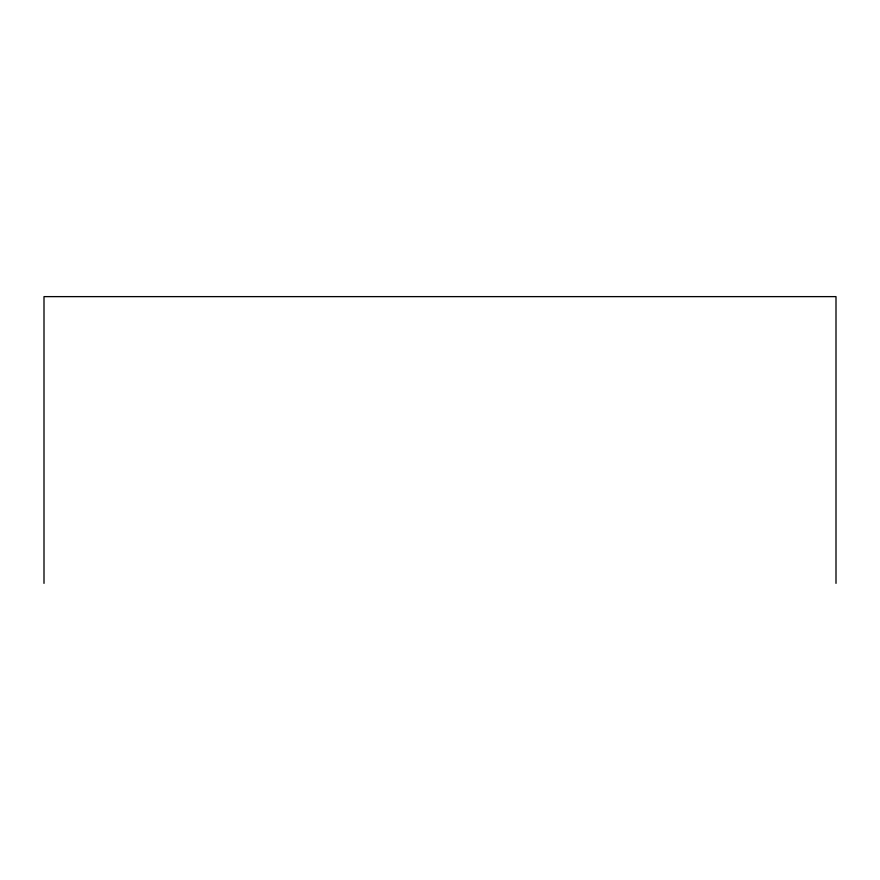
<?xml version="1.0" encoding="UTF-8"?>
<svg xmlns="http://www.w3.org/2000/svg" width="880" height="880" viewBox="0 0 880 880"><rect width="100%" height="100%" fill="white"/><g stroke="black" fill="none" stroke-linecap="round" stroke-linejoin="round"><path stroke-width="1.32" d="M836 583.374L836 296.626L44 296.626L44 583.374"/></g></svg>
